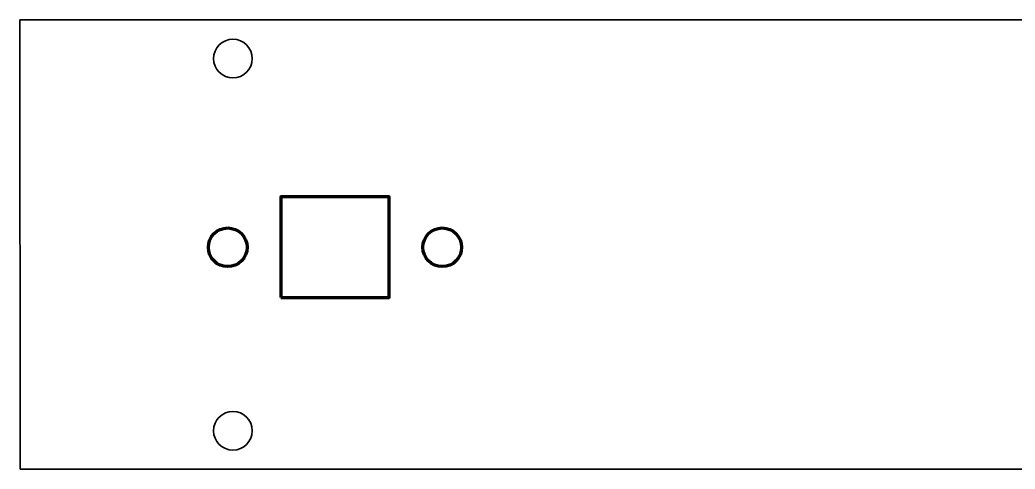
# Model space of a CAD drawing. Header units: millimetres. Extents: x 198 to 2216, y -826 to 151.
# Drawn here: x 1132.1 to 1260.6, y -84.4 to -26.4 of the extents above; entities that cross this region are included whole.
import ezdxf

# ---------------------------------------------------------------- set-up
doc = ezdxf.new("R2010")
doc.units = ezdxf.units.MM
doc.header["$MEASUREMENT"] = 0
doc.layers.add('Layer 1', color=7, linetype='Continuous')

msp = doc.modelspace()

# ---------------------------------------------------------------- linework, layer by layer
at = {"layer": 'Layer 1', "color": 250, "lineweight": 70}
msp.add_lwpolyline([(1165.7881, -62.2827), (1179.7881, -62.2827), (1179.7881, -49.2827), (1165.7881, -49.2827), (1165.7881, -62.2827)], close=True, dxfattribs=at)
at = {"layer": 'Layer 1', "color": 250, "lineweight": 35}
for centre in [(1159.6137, -31.4087), (1159.6137, -79.482)]:
    msp.add_ellipse(centre, major_axis=(0, 2.5), ratio=1, dxfattribs=at)
at = {"layer": 'Layer 1', "color": 250, "lineweight": 70}
for centre in [(1158.9404, -55.7827), (1186.6289, -55.7827)]:
    msp.add_ellipse(centre, major_axis=(0, 2.5), ratio=1, dxfattribs=at)
at = {"layer": 'Layer 1', "color": 250, "lineweight": 35}
msp.add_open_spline([(1389.2094, -26.4076), (1389.2094, -26.4076), (1389.2094, -84.4074), (1389.2094, -84.4074), (1312.3235, -84.4074), (1227.0424, -84.4329), (1132.1519, -84.4329), (1132.1519, -84.4329), (1132.1137, -26.4076), (1132.1137, -26.4076), (1225.2188, -26.4076), (1290.7595, -26.4092), (1389.2094, -26.4076)], degree=3, knots=[0, 0, 0, 0, 0.25, 0.25, 0.25, 0.5, 0.5, 0.5, 0.75, 0.75, 0.75, 1, 1, 1, 1], dxfattribs=at)

doc.saveas('drawing.dxf')
